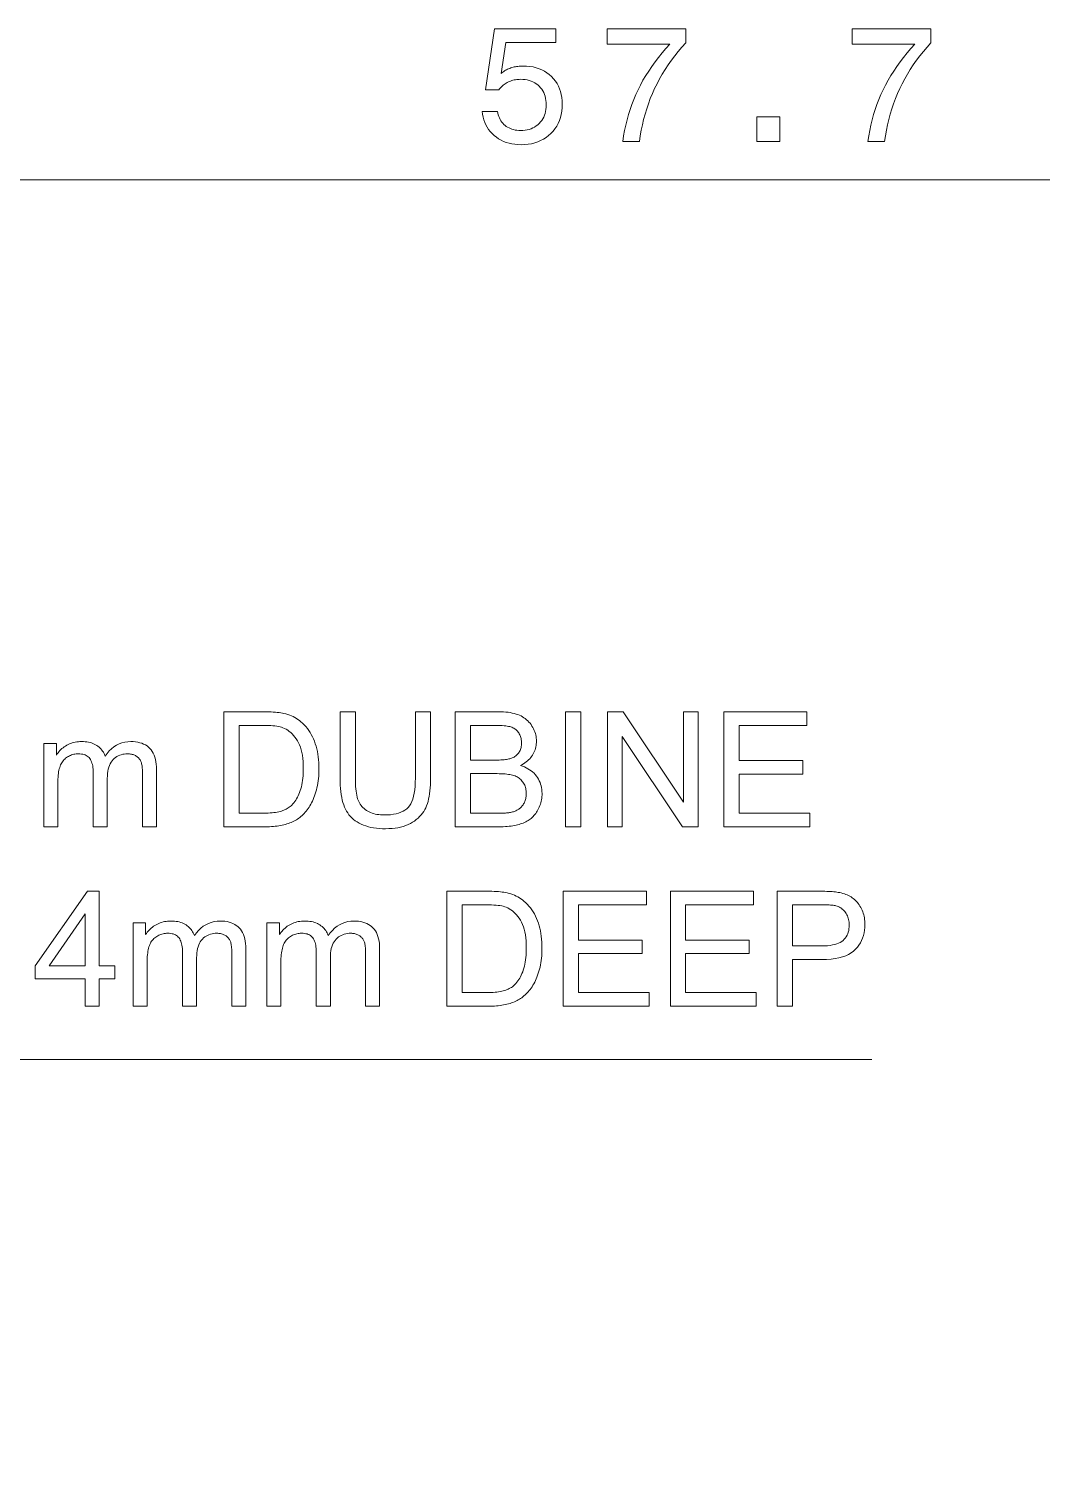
# Model space of a CAD drawing. Extents: x 5 to 409, y 5 to 583.
# Drawn here: x 226.66 to 253.07, y 377.34 to 415.15 of the extents above; entities that cross this region are included whole.
import ezdxf

# ---------------------------------------------------------------- set-up
doc = ezdxf.new("R2010")
doc.units = 0
doc.layers.add('DIMENSIONS', color=2, linetype='Continuous', lineweight=25)
doc.layers.add('TEXT', color=2, linetype='Continuous', lineweight=25)

msp = doc.modelspace()

# ---------------------------------------------------------------- linework, layer by layer
at = {"layer": 'DIMENSIONS', "lineweight": 13}
msp.add_line((189.61, 411.22), (299.098, 411.22), dxfattribs=at)
for points in [[(238.485, 413.003), (238.885, 413.003), (238.894, 412.957), (238.904, 412.913), (238.918, 412.871), (238.934, 412.832), (238.952, 412.794), (238.973, 412.759), (238.996, 412.725), (239.021, 412.694), (239.05, 412.664), (239.08, 412.637), (239.113, 412.612), (239.147, 412.589), (239.184, 412.57), (239.221, 412.552), (239.261, 412.538), (239.303, 412.526), (239.346, 412.517), (239.391, 412.51), (239.438, 412.506), (239.486, 412.505), (239.545, 412.507), (239.602, 412.512), (239.656, 412.521), (239.708, 412.534), (239.758, 412.551), (239.805, 412.571), (239.85, 412.595), (239.893, 412.622), (239.933, 412.654), (239.971, 412.688), (240.006, 412.726), (240.037, 412.766), (240.064, 412.809), (240.088, 412.854), (240.108, 412.901), (240.125, 412.95), (240.138, 413.002), (240.147, 413.056), (240.152, 413.112), (240.154, 413.171), (240.152, 413.231), (240.147, 413.288), (240.138, 413.343), (240.125, 413.396), (240.109, 413.446), (240.089, 413.493), (240.065, 413.538), (240.038, 413.581), (240.007, 413.621), (239.973, 413.658), (239.935, 413.693), (239.895, 413.723), (239.853, 413.751), (239.808, 413.774), (239.761, 413.794), (239.711, 413.81), (239.658, 413.823), (239.603, 413.832), (239.546, 413.838), (239.486, 413.84), (239.451, 413.839), (239.417, 413.837), (239.384, 413.833), (239.351, 413.828), (239.319, 413.822), (239.287, 413.814), (239.256, 413.805), (239.226, 413.795), (239.196, 413.783), (239.167, 413.77), (239.138, 413.755), (239.11, 413.739), (239.083, 413.722), (239.057, 413.703), (239.031, 413.684), (239.007, 413.662), (238.982, 413.639), (238.959, 413.615), (238.936, 413.59), (238.915, 413.563), (238.571, 413.563), (238.807, 415.153), (240.409, 415.153), (240.409, 414.799), (239.096, 414.799), (238.976, 413.991), (238.998, 414.01), (239.02, 414.027), (239.044, 414.044), (239.068, 414.06), (239.093, 414.075), (239.119, 414.089), (239.145, 414.102), (239.173, 414.114), (239.201, 414.125), (239.23, 414.136), (239.259, 414.145), (239.289, 414.154), (239.32, 414.161), (239.351, 414.167), (239.383, 414.173), (239.415, 414.177), (239.448, 414.181), (239.481, 414.183), (239.515, 414.185), (239.549, 414.185), (239.64, 414.182), (239.727, 414.174), (239.81, 414.161), (239.89, 414.141), (239.966, 414.117), (240.038, 414.087), (240.107, 414.051), (240.173, 414.01), (240.234, 413.963), (240.292, 413.911), (240.346, 413.855), (240.394, 413.795), (240.436, 413.731), (240.472, 413.665), (240.503, 413.594), (240.529, 413.521), (240.548, 413.444), (240.563, 413.363), (240.571, 413.28), (240.574, 413.192), (240.571, 413.1), (240.562, 413.011), (240.547, 412.925), (240.526, 412.843), (240.499, 412.765), (240.466, 412.69), (240.428, 412.619), (240.383, 412.551), (240.332, 412.487), (240.275, 412.427), (240.214, 412.371), (240.149, 412.322), (240.08, 412.278), (240.008, 412.239), (239.932, 412.207), (239.853, 412.181), (239.77, 412.16), (239.683, 412.146), (239.593, 412.137), (239.499, 412.134), (239.415, 412.136), (239.335, 412.144), (239.257, 412.155), (239.183, 412.172), (239.111, 412.194), (239.042, 412.22), (238.976, 412.251), (238.913, 412.287), (238.853, 412.328), (238.796, 412.373), (238.742, 412.423), (238.694, 412.475), (238.65, 412.53), (238.612, 412.589), (238.578, 412.65), (238.549, 412.715), (238.526, 412.782), (238.507, 412.853), (238.493, 412.926)], [(242.153, 412.22), (242.174, 412.364), (242.2, 412.506), (242.229, 412.645), (242.263, 412.783), (242.301, 412.918), (242.342, 413.052), (242.388, 413.184), (242.438, 413.313), (242.492, 413.441), (242.55, 413.566), (242.613, 413.691), (242.68, 413.814), (242.751, 413.935), (242.828, 414.056), (242.908, 414.176), (242.994, 414.295), (243.084, 414.412), (243.179, 414.529), (243.278, 414.644), (243.382, 414.759), (241.742, 414.759), (241.742, 415.153), (243.797, 415.153), (243.797, 414.795), (243.697, 414.682), (243.601, 414.569), (243.509, 414.453), (243.421, 414.336), (243.338, 414.217), (243.258, 414.096), (243.183, 413.974), (243.113, 413.85), (243.046, 413.724), (242.983, 413.597), (242.925, 413.468), (242.871, 413.337), (242.821, 413.204), (242.776, 413.069), (242.734, 412.932), (242.697, 412.794), (242.664, 412.653), (242.635, 412.511), (242.61, 412.367), (242.589, 412.22)], [(248.549, 412.22), (248.571, 412.364), (248.596, 412.506), (248.626, 412.645), (248.659, 412.783), (248.697, 412.918), (248.739, 413.052), (248.785, 413.184), (248.835, 413.313), (248.889, 413.441), (248.947, 413.566), (249.009, 413.691), (249.076, 413.814), (249.148, 413.935), (249.224, 414.056), (249.305, 414.176), (249.39, 414.295), (249.48, 414.412), (249.575, 414.529), (249.674, 414.644), (249.778, 414.759), (248.138, 414.759), (248.138, 415.153), (250.194, 415.153), (250.194, 414.795), (250.093, 414.682), (249.997, 414.569), (249.905, 414.453), (249.818, 414.336), (249.734, 414.217), (249.655, 414.096), (249.58, 413.974), (249.509, 413.85), (249.442, 413.724), (249.38, 413.597), (249.322, 413.468), (249.268, 413.337), (249.218, 413.204), (249.172, 413.069), (249.131, 412.932), (249.093, 412.794), (249.06, 412.653), (249.031, 412.511), (249.006, 412.367), (248.986, 412.22)], [(245.652, 412.22), (245.652, 412.863), (246.249, 412.863), (246.249, 412.22)]]:
    msp.add_lwpolyline(points, close=True, dxfattribs=at)
at = {"layer": 'TEXT', "lineweight": 13}
for points in [[(231.743, 394.337), (231.743, 397.337), (232.777, 397.337), (232.845, 397.337), (232.91, 397.335), (232.972, 397.333), (233.03, 397.33), (233.085, 397.326), (233.137, 397.322), (233.185, 397.316), (233.231, 397.31), (233.272, 397.302), (233.311, 397.294), (233.362, 397.281), (233.411, 397.267), (233.459, 397.25), (233.505, 397.231), (233.55, 397.211), (233.593, 397.188), (233.635, 397.164), (233.675, 397.138), (233.714, 397.109), (233.751, 397.079), (233.797, 397.038), (233.841, 396.995), (233.882, 396.949), (233.922, 396.901), (233.958, 396.851), (233.993, 396.799), (234.024, 396.744), (234.054, 396.687), (234.081, 396.628), (234.106, 396.567), (234.128, 396.503), (234.148, 396.438), (234.166, 396.371), (234.181, 396.303), (234.194, 396.232), (234.205, 396.16), (234.213, 396.086), (234.219, 396.01), (234.222, 395.933), (234.224, 395.854), (234.223, 395.786), (234.22, 395.72), (234.216, 395.655), (234.211, 395.593), (234.204, 395.531), (234.195, 395.471), (234.184, 395.413), (234.172, 395.357), (234.159, 395.301), (234.144, 395.248), (234.127, 395.196), (234.11, 395.146), (234.092, 395.098), (234.073, 395.051), (234.053, 395.007), (234.032, 394.964), (234.01, 394.923), (233.987, 394.884), (233.964, 394.846), (233.939, 394.811), (233.914, 394.777), (233.888, 394.745), (233.862, 394.714), (233.835, 394.684), (233.808, 394.656), (233.781, 394.63), (233.753, 394.605), (233.724, 394.581), (233.695, 394.559), (233.666, 394.539), (233.636, 394.519), (233.604, 394.501), (233.571, 394.484), (233.537, 394.467), (233.502, 394.452), (233.466, 394.437), (233.428, 394.423), (233.389, 394.411), (233.349, 394.399), (233.308, 394.388), (233.265, 394.379), (233.221, 394.37), (233.176, 394.362), (233.13, 394.356), (233.082, 394.35), (233.034, 394.345), (232.984, 394.342), (232.932, 394.339), (232.88, 394.338), (232.826, 394.337)], [(236.739, 397.337), (237.136, 397.337), (237.136, 395.604), (237.135, 395.515), (237.131, 395.43), (237.126, 395.349), (237.119, 395.272), (237.11, 395.198), (237.099, 395.128), (237.085, 395.062), (237.07, 394.999), (237.053, 394.941), (237.033, 394.886), (237.011, 394.833), (236.986, 394.783), (236.957, 394.735), (236.925, 394.689), (236.89, 394.644), (236.851, 394.602), (236.809, 394.562), (236.764, 394.523), (236.716, 394.487), (236.664, 394.453), (236.609, 394.421), (236.55, 394.393), (236.489, 394.368), (236.424, 394.346), (236.355, 394.328), (236.283, 394.313), (236.208, 394.301), (236.13, 394.293), (236.048, 394.288), (235.963, 394.286), (235.88, 394.287), (235.8, 394.292), (235.724, 394.299), (235.65, 394.309), (235.58, 394.322), (235.512, 394.338), (235.448, 394.357), (235.387, 394.379), (235.328, 394.404), (235.273, 394.431), (235.221, 394.462), (235.172, 394.495), (235.126, 394.53), (235.083, 394.568), (235.044, 394.609), (235.007, 394.652), (234.973, 394.698), (234.943, 394.747), (234.915, 394.798), (234.891, 394.852), (234.869, 394.909), (234.849, 394.97), (234.832, 395.035), (234.817, 395.104), (234.805, 395.177), (234.794, 395.255), (234.786, 395.336), (234.781, 395.421), (234.777, 395.511), (234.776, 395.604), (234.776, 397.337), (235.173, 397.337), (235.173, 395.606), (235.174, 395.53), (235.176, 395.458), (235.18, 395.39), (235.185, 395.326), (235.191, 395.266), (235.199, 395.211), (235.209, 395.159), (235.22, 395.112), (235.232, 395.069), (235.246, 395.03), (235.261, 394.994), (235.279, 394.959), (235.299, 394.926), (235.321, 394.895), (235.344, 394.866), (235.37, 394.838), (235.399, 394.812), (235.429, 394.788), (235.461, 394.765), (235.495, 394.744), (235.532, 394.725), (235.569, 394.708), (235.609, 394.693), (235.65, 394.68), (235.692, 394.669), (235.736, 394.66), (235.782, 394.653), (235.829, 394.648), (235.878, 394.645), (235.928, 394.644), (236.013, 394.646), (236.093, 394.652), (236.168, 394.662), (236.238, 394.676), (236.303, 394.694), (236.363, 394.716), (236.418, 394.741), (236.468, 394.771), (236.513, 394.805), (236.552, 394.843), (236.588, 394.886), (236.619, 394.937), (236.647, 394.995), (236.672, 395.06), (236.692, 395.133), (236.709, 395.213), (236.722, 395.3), (236.731, 395.395), (236.737, 395.497), (236.739, 395.606)], [(237.78, 394.337), (237.78, 397.337), (238.906, 397.337), (238.973, 397.336), (239.038, 397.334), (239.1, 397.329), (239.159, 397.323), (239.215, 397.314), (239.269, 397.304), (239.32, 397.293), (239.369, 397.279), (239.414, 397.263), (239.457, 397.246), (239.498, 397.227), (239.537, 397.206), (239.574, 397.183), (239.609, 397.158), (239.642, 397.13), (239.674, 397.101), (239.704, 397.07), (239.732, 397.038), (239.758, 397.003), (239.783, 396.966), (239.805, 396.928), (239.825, 396.889), (239.843, 396.851), (239.858, 396.812), (239.871, 396.772), (239.881, 396.732), (239.89, 396.692), (239.896, 396.652), (239.899, 396.611), (239.9, 396.57), (239.899, 396.532), (239.896, 396.494), (239.891, 396.456), (239.884, 396.419), (239.874, 396.383), (239.863, 396.347), (239.849, 396.311), (239.833, 396.276), (239.816, 396.242), (239.796, 396.208), (239.774, 396.174), (239.75, 396.142), (239.724, 396.112), (239.695, 396.082), (239.665, 396.054), (239.632, 396.027), (239.598, 396.002), (239.561, 395.978), (239.522, 395.955), (239.481, 395.933), (239.534, 395.916), (239.585, 395.897), (239.633, 395.875), (239.678, 395.851), (239.721, 395.825), (239.762, 395.797), (239.8, 395.766), (239.836, 395.734), (239.869, 395.699), (239.899, 395.661), (239.927, 395.622), (239.952, 395.581), (239.974, 395.539), (239.993, 395.496), (240.009, 395.451), (240.022, 395.405), (240.032, 395.358), (240.04, 395.309), (240.044, 395.259), (240.046, 395.207), (240.045, 395.165), (240.042, 395.124), (240.037, 395.083), (240.031, 395.043), (240.023, 395.004), (240.013, 394.965), (240.002, 394.926), (239.989, 394.889), (239.973, 394.851), (239.956, 394.815), (239.938, 394.78), (239.919, 394.746), (239.899, 394.714), (239.879, 394.683), (239.857, 394.655), (239.835, 394.628), (239.811, 394.602), (239.787, 394.578), (239.762, 394.556), (239.736, 394.536), (239.71, 394.516), (239.681, 394.498), (239.652, 394.481), (239.621, 394.465), (239.589, 394.449), (239.555, 394.435), (239.521, 394.422), (239.484, 394.409), (239.447, 394.398), (239.408, 394.387), (239.368, 394.378), (239.326, 394.369), (239.282, 394.362), (239.236, 394.355), (239.188, 394.35), (239.139, 394.345), (239.088, 394.342), (239.035, 394.339), (238.98, 394.338), (238.924, 394.337)], [(240.659, 394.337), (240.659, 397.337), (241.056, 397.337), (241.056, 394.337)], [(241.752, 394.337), (241.752, 397.337), (242.159, 397.337), (243.735, 394.982), (243.735, 397.337), (244.116, 397.337), (244.116, 394.337), (243.709, 394.337), (242.133, 396.695), (242.133, 394.337)], [(244.791, 394.337), (244.791, 397.337), (246.96, 397.337), (246.96, 396.983), (245.188, 396.983), (245.188, 396.064), (246.848, 396.064), (246.848, 395.712), (245.188, 395.712), (245.188, 394.691), (247.03, 394.691), (247.03, 394.337)], [(232.14, 394.691), (232.781, 394.691), (232.839, 394.692), (232.894, 394.693), (232.947, 394.696), (232.998, 394.7), (233.046, 394.705), (233.091, 394.711), (233.134, 394.718), (233.174, 394.727), (233.211, 394.736), (233.246, 394.746), (233.279, 394.758), (233.311, 394.77), (233.342, 394.784), (233.37, 394.798), (233.398, 394.813), (233.424, 394.829), (233.449, 394.846), (233.473, 394.864), (233.495, 394.882), (233.515, 394.902), (233.543, 394.931), (233.569, 394.962), (233.595, 394.995), (233.618, 395.03), (233.641, 395.067), (233.662, 395.106), (233.683, 395.147), (233.701, 395.19), (233.719, 395.235), (233.735, 395.282), (233.75, 395.33), (233.764, 395.381), (233.776, 395.434), (233.786, 395.488), (233.795, 395.545), (233.802, 395.604), (233.807, 395.665), (233.811, 395.728), (233.813, 395.793), (233.814, 395.86), (233.813, 395.952), (233.808, 396.039), (233.8, 396.122), (233.79, 396.201), (233.776, 396.276), (233.759, 396.346), (233.739, 396.412), (233.715, 396.473), (233.689, 396.53), (233.66, 396.583), (233.628, 396.632), (233.595, 396.677), (233.561, 396.72), (233.526, 396.759), (233.489, 396.794), (233.45, 396.826), (233.411, 396.855), (233.37, 396.881), (233.328, 396.903), (233.284, 396.922), (233.25, 396.933), (233.213, 396.944), (233.171, 396.953), (233.125, 396.961), (233.076, 396.968), (233.023, 396.973), (232.966, 396.978), (232.904, 396.981), (232.839, 396.983), (232.771, 396.983), (232.14, 396.983)], [(238.177, 396.077), (238.826, 396.077), (238.877, 396.077), (238.925, 396.078), (238.971, 396.08), (239.013, 396.082), (239.053, 396.085), (239.089, 396.089), (239.122, 396.094), (239.153, 396.099), (239.18, 396.105), (239.204, 396.111), (239.234, 396.121), (239.262, 396.132), (239.289, 396.144), (239.314, 396.157), (239.337, 396.171), (239.359, 396.187), (239.38, 396.203), (239.399, 396.221), (239.417, 396.24), (239.433, 396.261), (239.447, 396.282), (239.46, 396.305), (239.472, 396.328), (239.482, 396.353), (239.49, 396.378), (239.497, 396.405), (239.502, 396.433), (239.506, 396.462), (239.509, 396.492), (239.509, 396.523), (239.509, 396.552), (239.506, 396.581), (239.503, 396.609), (239.498, 396.636), (239.491, 396.663), (239.484, 396.689), (239.474, 396.714), (239.464, 396.739), (239.451, 396.763), (239.438, 396.786), (239.423, 396.808), (239.407, 396.828), (239.389, 396.847), (239.371, 396.865), (239.351, 396.881), (239.33, 396.896), (239.307, 396.91), (239.284, 396.922), (239.259, 396.932), (239.233, 396.941), (239.205, 396.949), (239.172, 396.956), (239.136, 396.963), (239.096, 396.968), (239.053, 396.973), (239.005, 396.976), (238.954, 396.979), (238.898, 396.981), (238.84, 396.983), (238.777, 396.983), (238.177, 396.983)], [(227.041, 394.337), (227.041, 396.51), (227.37, 396.51), (227.37, 396.206), (227.391, 396.237), (227.414, 396.267), (227.438, 396.296), (227.463, 396.323), (227.489, 396.35), (227.517, 396.375), (227.547, 396.398), (227.577, 396.421), (227.609, 396.442), (227.642, 396.462), (227.677, 396.481), (227.712, 396.497), (227.749, 396.512), (227.786, 396.525), (227.824, 396.535), (227.863, 396.544), (227.903, 396.551), (227.944, 396.556), (227.986, 396.559), (228.029, 396.56), (228.077, 396.559), (228.122, 396.556), (228.166, 396.551), (228.208, 396.543), (228.249, 396.534), (228.288, 396.523), (228.325, 396.51), (228.36, 396.495), (228.393, 396.478), (228.425, 396.459), (228.455, 396.438), (228.483, 396.416), (228.51, 396.392), (228.534, 396.366), (228.557, 396.339), (228.578, 396.31), (228.597, 396.28), (228.614, 396.248), (228.629, 396.214), (228.643, 396.179), (228.696, 396.251), (228.752, 396.316), (228.812, 396.373), (228.874, 396.423), (228.94, 396.464), (229.008, 396.499), (229.08, 396.525), (229.155, 396.544), (229.233, 396.556), (229.314, 396.56), (229.377, 396.558), (229.438, 396.552), (229.495, 396.543), (229.549, 396.531), (229.6, 396.515), (229.648, 396.495), (229.694, 396.472), (229.736, 396.445), (229.775, 396.414), (229.812, 396.38), (229.845, 396.343), (229.874, 396.301), (229.9, 396.256), (229.923, 396.206), (229.942, 396.153), (229.958, 396.096), (229.97, 396.035), (229.979, 395.97), (229.984, 395.902), (229.985, 395.829), (229.985, 394.337), (229.619, 394.337), (229.619, 395.706), (229.619, 395.749), (229.618, 395.79), (229.616, 395.828), (229.613, 395.863), (229.61, 395.896), (229.606, 395.927), (229.602, 395.955), (229.596, 395.981), (229.59, 396.004), (229.583, 396.024), (229.576, 396.043), (229.567, 396.062), (229.557, 396.079), (229.545, 396.096), (229.533, 396.112), (229.519, 396.127), (229.505, 396.142), (229.489, 396.156), (229.472, 396.169), (229.453, 396.181), (229.434, 396.192), (229.414, 396.202), (229.394, 396.211), (229.373, 396.219), (229.351, 396.225), (229.329, 396.231), (229.306, 396.235), (229.282, 396.238), (229.257, 396.24), (229.232, 396.24), (229.187, 396.239), (229.144, 396.234), (229.102, 396.227), (229.061, 396.216), (229.023, 396.202), (228.985, 396.185), (228.95, 396.166), (228.915, 396.143), (228.883, 396.117), (228.852, 396.088), (228.823, 396.056), (228.797, 396.02), (228.775, 395.98), (228.755, 395.937), (228.738, 395.89), (228.725, 395.839), (228.714, 395.785), (228.706, 395.727), (228.702, 395.665), (228.7, 395.6), (228.7, 394.337), (228.332, 394.337), (228.332, 395.749), (228.331, 395.797), (228.328, 395.842), (228.324, 395.885), (228.318, 395.926), (228.309, 395.964), (228.3, 396), (228.288, 396.033), (228.274, 396.063), (228.259, 396.092), (228.242, 396.118), (228.223, 396.141), (228.201, 396.162), (228.178, 396.18), (228.152, 396.196), (228.123, 396.21), (228.093, 396.221), (228.06, 396.229), (228.025, 396.235), (227.987, 396.239), (227.947, 396.24), (227.916, 396.239), (227.886, 396.237), (227.856, 396.233), (227.827, 396.227), (227.798, 396.22), (227.769, 396.211), (227.741, 396.2), (227.714, 396.188), (227.686, 396.174), (227.66, 396.158), (227.634, 396.141), (227.61, 396.123), (227.587, 396.103), (227.566, 396.081), (227.546, 396.058), (227.528, 396.033), (227.511, 396.007), (227.495, 395.979), (227.481, 395.95), (227.468, 395.919), (227.457, 395.886), (227.447, 395.85), (227.438, 395.812), (227.43, 395.771), (227.424, 395.727), (227.419, 395.68), (227.414, 395.63), (227.411, 395.578), (227.41, 395.523), (227.409, 395.465), (227.409, 394.337)], [(238.177, 394.691), (238.924, 394.691), (238.961, 394.691), (238.996, 394.692), (239.029, 394.692), (239.06, 394.693), (239.088, 394.695), (239.114, 394.696), (239.137, 394.698), (239.159, 394.7), (239.178, 394.703), (239.194, 394.706), (239.221, 394.711), (239.247, 394.717), (239.272, 394.723), (239.297, 394.73), (239.32, 394.738), (239.343, 394.747), (239.364, 394.756), (239.385, 394.766), (239.405, 394.776), (239.423, 394.787), (239.441, 394.799), (239.459, 394.812), (239.476, 394.826), (239.492, 394.842), (239.507, 394.858), (239.522, 394.875), (239.536, 394.893), (239.55, 394.912), (239.563, 394.933), (239.575, 394.954), (239.586, 394.976), (239.596, 394.999), (239.605, 395.023), (239.613, 395.047), (239.619, 395.072), (239.625, 395.098), (239.629, 395.124), (239.632, 395.151), (239.634, 395.179), (239.634, 395.207), (239.633, 395.24), (239.631, 395.272), (239.626, 395.304), (239.62, 395.334), (239.613, 395.364), (239.603, 395.392), (239.592, 395.42), (239.579, 395.447), (239.565, 395.473), (239.548, 395.498), (239.53, 395.522), (239.511, 395.545), (239.491, 395.566), (239.469, 395.586), (239.446, 395.604), (239.421, 395.621), (239.395, 395.636), (239.368, 395.649), (239.34, 395.662), (239.31, 395.672), (239.278, 395.682), (239.243, 395.69), (239.206, 395.698), (239.166, 395.704), (239.124, 395.71), (239.079, 395.715), (239.031, 395.718), (238.98, 395.721), (238.927, 395.722), (238.871, 395.723), (238.177, 395.723)], [(228.118, 389.655), (228.118, 390.373), (226.817, 390.373), (226.817, 390.711), (228.186, 392.655), (228.486, 392.655), (228.486, 390.711), (228.892, 390.711), (228.892, 390.373), (228.486, 390.373), (228.486, 389.655)], [(237.564, 389.655), (237.564, 392.655), (238.598, 392.655), (238.666, 392.655), (238.731, 392.653), (238.793, 392.651), (238.851, 392.648), (238.906, 392.644), (238.958, 392.64), (239.006, 392.634), (239.051, 392.628), (239.093, 392.62), (239.132, 392.612), (239.183, 392.599), (239.232, 392.584), (239.28, 392.568), (239.326, 392.549), (239.371, 392.529), (239.414, 392.506), (239.456, 392.482), (239.496, 392.456), (239.535, 392.427), (239.572, 392.397), (239.618, 392.356), (239.662, 392.312), (239.703, 392.267), (239.743, 392.219), (239.779, 392.169), (239.814, 392.116), (239.845, 392.062), (239.875, 392.005), (239.902, 391.946), (239.927, 391.885), (239.949, 391.821), (239.969, 391.756), (239.987, 391.689), (240.002, 391.621), (240.015, 391.55), (240.026, 391.478), (240.034, 391.404), (240.04, 391.328), (240.043, 391.251), (240.044, 391.171), (240.044, 391.104), (240.041, 391.038), (240.037, 390.973), (240.032, 390.91), (240.025, 390.849), (240.016, 390.789), (240.005, 390.731), (239.993, 390.674), (239.98, 390.619), (239.965, 390.566), (239.948, 390.514), (239.931, 390.464), (239.913, 390.415), (239.894, 390.369), (239.874, 390.324), (239.853, 390.282), (239.831, 390.241), (239.808, 390.202), (239.785, 390.164), (239.76, 390.129), (239.735, 390.095), (239.709, 390.063), (239.683, 390.032), (239.656, 390.002), (239.629, 389.974), (239.602, 389.948), (239.574, 389.923), (239.545, 389.899), (239.516, 389.877), (239.487, 389.857), (239.457, 389.837), (239.425, 389.819), (239.392, 389.801), (239.358, 389.785), (239.323, 389.769), (239.287, 389.755), (239.249, 389.741), (239.21, 389.729), (239.17, 389.717), (239.129, 389.706), (239.086, 389.696), (239.042, 389.688), (238.997, 389.68), (238.951, 389.673), (238.903, 389.668), (238.855, 389.663), (238.804, 389.66), (238.753, 389.657), (238.701, 389.656), (238.647, 389.655)], [(240.599, 389.655), (240.599, 392.655), (242.768, 392.655), (242.768, 392.301), (240.996, 392.301), (240.996, 391.382), (242.656, 391.382), (242.656, 391.03), (240.996, 391.03), (240.996, 390.009), (242.838, 390.009), (242.838, 389.655)], [(243.394, 389.655), (243.394, 392.655), (245.564, 392.655), (245.564, 392.301), (243.791, 392.301), (243.791, 391.382), (245.451, 391.382), (245.451, 391.03), (243.791, 391.03), (243.791, 390.009), (245.633, 390.009), (245.633, 389.655)], [(246.182, 389.655), (246.182, 392.655), (247.313, 392.655), (247.372, 392.655), (247.427, 392.654), (247.48, 392.652), (247.53, 392.65), (247.577, 392.648), (247.621, 392.645), (247.662, 392.641), (247.701, 392.637), (247.737, 392.632), (247.77, 392.626), (247.813, 392.618), (247.855, 392.609), (247.896, 392.598), (247.935, 392.586), (247.973, 392.573), (248.009, 392.558), (248.044, 392.542), (248.077, 392.525), (248.109, 392.506), (248.14, 392.486), (248.169, 392.465), (248.197, 392.442), (248.224, 392.417), (248.25, 392.39), (248.275, 392.362), (248.298, 392.332), (248.321, 392.301), (248.342, 392.268), (248.362, 392.233), (248.38, 392.197), (248.398, 392.159), (248.413, 392.121), (248.427, 392.082), (248.439, 392.042), (248.449, 392.001), (248.457, 391.96), (248.463, 391.918), (248.468, 391.875), (248.471, 391.832), (248.471, 391.787), (248.469, 391.712), (248.462, 391.639), (248.45, 391.568), (248.433, 391.5), (248.411, 391.434), (248.384, 391.371), (248.352, 391.309), (248.316, 391.25), (248.274, 391.194), (248.228, 391.14), (248.175, 391.089), (248.115, 391.044), (248.046, 391.005), (247.97, 390.97), (247.886, 390.941), (247.794, 390.917), (247.695, 390.899), (247.587, 390.885), (247.471, 390.877), (247.348, 390.875), (246.579, 390.875), (246.579, 389.655)], [(237.961, 390.009), (238.602, 390.009), (238.66, 390.01), (238.715, 390.011), (238.768, 390.014), (238.819, 390.018), (238.867, 390.023), (238.912, 390.029), (238.955, 390.036), (238.995, 390.044), (239.032, 390.054), (239.067, 390.064), (239.1, 390.076), (239.132, 390.088), (239.162, 390.101), (239.191, 390.116), (239.219, 390.131), (239.245, 390.147), (239.27, 390.164), (239.294, 390.182), (239.316, 390.2), (239.336, 390.22), (239.364, 390.249), (239.39, 390.28), (239.416, 390.313), (239.439, 390.348), (239.462, 390.385), (239.483, 390.424), (239.504, 390.465), (239.522, 390.508), (239.54, 390.553), (239.556, 390.599), (239.571, 390.648), (239.585, 390.699), (239.597, 390.752), (239.607, 390.806), (239.615, 390.863), (239.623, 390.922), (239.628, 390.983), (239.632, 391.046), (239.634, 391.111), (239.635, 391.178), (239.634, 391.269), (239.629, 391.357), (239.621, 391.44), (239.61, 391.519), (239.597, 391.594), (239.58, 391.664), (239.559, 391.73), (239.536, 391.791), (239.51, 391.848), (239.481, 391.901), (239.449, 391.95), (239.416, 391.995), (239.382, 392.038), (239.346, 392.076), (239.31, 392.112), (239.271, 392.144), (239.232, 392.173), (239.191, 392.199), (239.149, 392.221), (239.105, 392.24), (239.071, 392.251), (239.034, 392.262), (238.992, 392.271), (238.946, 392.279), (238.897, 392.286), (238.844, 392.291), (238.786, 392.295), (238.725, 392.299), (238.66, 392.3), (238.592, 392.301), (237.961, 392.301)], [(246.579, 391.229), (247.354, 391.229), (247.429, 391.23), (247.499, 391.234), (247.565, 391.242), (247.626, 391.252), (247.683, 391.264), (247.736, 391.28), (247.783, 391.299), (247.827, 391.32), (247.866, 391.345), (247.901, 391.372), (247.931, 391.402), (247.959, 391.434), (247.983, 391.468), (248.004, 391.505), (248.022, 391.544), (248.036, 391.586), (248.048, 391.63), (248.056, 391.676), (248.061, 391.724), (248.062, 391.775), (248.061, 391.812), (248.058, 391.848), (248.054, 391.883), (248.047, 391.917), (248.038, 391.95), (248.028, 391.981), (248.016, 392.012), (248.001, 392.042), (247.985, 392.07), (247.967, 392.097), (247.947, 392.123), (247.927, 392.147), (247.905, 392.17), (247.881, 392.19), (247.857, 392.209), (247.831, 392.225), (247.804, 392.24), (247.776, 392.254), (247.747, 392.265), (247.716, 392.274), (247.695, 392.279), (247.669, 392.284), (247.641, 392.288), (247.609, 392.291), (247.574, 392.294), (247.535, 392.297), (247.493, 392.299), (247.447, 392.3), (247.398, 392.301), (247.346, 392.301), (246.579, 392.301)], [(228.118, 390.711), (228.118, 392.064), (227.179, 390.711)], [(229.371, 389.655), (229.371, 391.828), (229.7, 391.828), (229.7, 391.523), (229.721, 391.555), (229.744, 391.585), (229.767, 391.614), (229.793, 391.641), (229.819, 391.667), (229.847, 391.692), (229.876, 391.716), (229.907, 391.739), (229.939, 391.76), (229.972, 391.78), (230.007, 391.799), (230.042, 391.815), (230.078, 391.83), (230.116, 391.842), (230.154, 391.853), (230.193, 391.862), (230.233, 391.869), (230.274, 391.874), (230.316, 391.876), (230.359, 391.877), (230.406, 391.876), (230.452, 391.873), (230.496, 391.868), (230.538, 391.861), (230.579, 391.852), (230.617, 391.841), (230.654, 391.828), (230.69, 391.813), (230.723, 391.796), (230.755, 391.777), (230.785, 391.756), (230.813, 391.734), (230.839, 391.71), (230.864, 391.684), (230.887, 391.657), (230.908, 391.628), (230.927, 391.598), (230.944, 391.566), (230.959, 391.532), (230.973, 391.497), (231.026, 391.569), (231.082, 391.634), (231.142, 391.691), (231.204, 391.74), (231.27, 391.782), (231.338, 391.816), (231.41, 391.843), (231.485, 391.862), (231.563, 391.874), (231.644, 391.877), (231.707, 391.876), (231.767, 391.87), (231.825, 391.861), (231.879, 391.849), (231.93, 391.833), (231.978, 391.813), (232.024, 391.79), (232.066, 391.763), (232.105, 391.732), (232.141, 391.698), (232.174, 391.661), (232.204, 391.619), (232.23, 391.574), (232.253, 391.524), (232.272, 391.471), (232.287, 391.414), (232.3, 391.353), (232.308, 391.288), (232.314, 391.219), (232.315, 391.147), (232.315, 389.655), (231.949, 389.655), (231.949, 391.024), (231.949, 391.067), (231.948, 391.108), (231.946, 391.146), (231.943, 391.181), (231.94, 391.214), (231.936, 391.245), (231.931, 391.273), (231.926, 391.298), (231.92, 391.322), (231.913, 391.342), (231.905, 391.361), (231.896, 391.38), (231.886, 391.397), (231.875, 391.414), (231.863, 391.43), (231.849, 391.445), (231.834, 391.46), (231.819, 391.474), (231.801, 391.487), (231.783, 391.499), (231.764, 391.51), (231.744, 391.52), (231.724, 391.529), (231.703, 391.537), (231.681, 391.543), (231.658, 391.549), (231.635, 391.553), (231.612, 391.556), (231.587, 391.558), (231.562, 391.558), (231.517, 391.557), (231.474, 391.552), (231.432, 391.544), (231.391, 391.534), (231.352, 391.52), (231.315, 391.503), (231.279, 391.483), (231.245, 391.461), (231.213, 391.435), (231.182, 391.406), (231.153, 391.373), (231.127, 391.337), (231.104, 391.298), (231.085, 391.254), (231.068, 391.207), (231.054, 391.157), (231.044, 391.103), (231.036, 391.045), (231.032, 390.983), (231.03, 390.918), (231.03, 389.655), (230.662, 389.655), (230.662, 391.067), (230.661, 391.115), (230.658, 391.16), (230.654, 391.203), (230.647, 391.244), (230.639, 391.282), (230.629, 391.318), (230.618, 391.351), (230.604, 391.381), (230.589, 391.41), (230.572, 391.435), (230.553, 391.459), (230.531, 391.48), (230.507, 391.498), (230.481, 391.514), (230.453, 391.527), (230.422, 391.539), (230.39, 391.547), (230.354, 391.553), (230.317, 391.557), (230.277, 391.558), (230.246, 391.557), (230.216, 391.555), (230.186, 391.551), (230.156, 391.545), (230.127, 391.538), (230.099, 391.529), (230.071, 391.518), (230.043, 391.506), (230.016, 391.492), (229.99, 391.476), (229.964, 391.459), (229.94, 391.441), (229.917, 391.42), (229.896, 391.399), (229.876, 391.376), (229.857, 391.351), (229.84, 391.325), (229.825, 391.297), (229.811, 391.268), (229.798, 391.237), (229.787, 391.204), (229.777, 391.168), (229.768, 391.13), (229.76, 391.089), (229.754, 391.045), (229.748, 390.998), (229.744, 390.948), (229.741, 390.896), (229.739, 390.841), (229.739, 390.783), (229.739, 389.655)], [(232.862, 389.655), (232.862, 391.828), (233.191, 391.828), (233.191, 391.523), (233.212, 391.555), (233.235, 391.585), (233.259, 391.614), (233.284, 391.641), (233.31, 391.667), (233.338, 391.692), (233.367, 391.716), (233.398, 391.739), (233.43, 391.76), (233.463, 391.78), (233.498, 391.799), (233.533, 391.815), (233.569, 391.83), (233.607, 391.842), (233.645, 391.853), (233.684, 391.862), (233.724, 391.869), (233.765, 391.874), (233.807, 391.876), (233.85, 391.877), (233.897, 391.876), (233.943, 391.873), (233.987, 391.868), (234.029, 391.861), (234.07, 391.852), (234.109, 391.841), (234.146, 391.828), (234.181, 391.813), (234.214, 391.796), (234.246, 391.777), (234.276, 391.756), (234.304, 391.734), (234.331, 391.71), (234.355, 391.684), (234.378, 391.657), (234.399, 391.628), (234.418, 391.598), (234.435, 391.566), (234.45, 391.532), (234.464, 391.497), (234.517, 391.569), (234.573, 391.634), (234.633, 391.691), (234.695, 391.74), (234.761, 391.782), (234.829, 391.816), (234.901, 391.843), (234.976, 391.862), (235.054, 391.874), (235.135, 391.877), (235.198, 391.876), (235.259, 391.87), (235.316, 391.861), (235.37, 391.849), (235.421, 391.833), (235.469, 391.813), (235.515, 391.79), (235.557, 391.763), (235.596, 391.732), (235.632, 391.698), (235.666, 391.661), (235.695, 391.619), (235.721, 391.574), (235.744, 391.524), (235.763, 391.471), (235.779, 391.414), (235.791, 391.353), (235.799, 391.288), (235.805, 391.219), (235.806, 391.147), (235.806, 389.655), (235.44, 389.655), (235.44, 391.024), (235.44, 391.067), (235.439, 391.108), (235.437, 391.146), (235.434, 391.181), (235.431, 391.214), (235.427, 391.245), (235.423, 391.273), (235.417, 391.298), (235.411, 391.322), (235.404, 391.342), (235.397, 391.361), (235.388, 391.38), (235.378, 391.397), (235.366, 391.414), (235.354, 391.43), (235.34, 391.445), (235.326, 391.46), (235.31, 391.474), (235.293, 391.487), (235.274, 391.499), (235.255, 391.51), (235.235, 391.52), (235.215, 391.529), (235.194, 391.537), (235.172, 391.543), (235.15, 391.549), (235.127, 391.553), (235.103, 391.556), (235.078, 391.558), (235.053, 391.558), (235.008, 391.557), (234.965, 391.552), (234.923, 391.544), (234.882, 391.534), (234.844, 391.52), (234.806, 391.503), (234.771, 391.483), (234.736, 391.461), (234.704, 391.435), (234.673, 391.406), (234.644, 391.373), (234.618, 391.337), (234.595, 391.298), (234.576, 391.254), (234.559, 391.207), (234.546, 391.157), (234.535, 391.103), (234.527, 391.045), (234.523, 390.983), (234.521, 390.918), (234.521, 389.655), (234.153, 389.655), (234.153, 391.067), (234.152, 391.115), (234.149, 391.16), (234.145, 391.203), (234.139, 391.244), (234.13, 391.282), (234.121, 391.318), (234.109, 391.351), (234.095, 391.381), (234.08, 391.41), (234.063, 391.435), (234.044, 391.459), (234.022, 391.48), (233.999, 391.498), (233.973, 391.514), (233.944, 391.527), (233.914, 391.539), (233.881, 391.547), (233.845, 391.553), (233.808, 391.557), (233.768, 391.558), (233.737, 391.557), (233.707, 391.555), (233.677, 391.551), (233.648, 391.545), (233.619, 391.538), (233.59, 391.529), (233.562, 391.518), (233.534, 391.506), (233.507, 391.492), (233.481, 391.476), (233.455, 391.459), (233.431, 391.441), (233.408, 391.42), (233.387, 391.399), (233.367, 391.376), (233.348, 391.351), (233.331, 391.325), (233.316, 391.297), (233.302, 391.268), (233.289, 391.237), (233.278, 391.204), (233.268, 391.168), (233.259, 391.13), (233.251, 391.089), (233.245, 391.045), (233.24, 390.998), (233.235, 390.948), (233.232, 390.896), (233.231, 390.841), (233.23, 390.783), (233.23, 389.655)]]:
    msp.add_lwpolyline(points, close=True, dxfattribs=at)
msp.add_lwpolyline([(156.621, 366.648), (176.901, 388.267), (248.654, 388.267)], dxfattribs=at)

doc.saveas('drawing.dxf')
